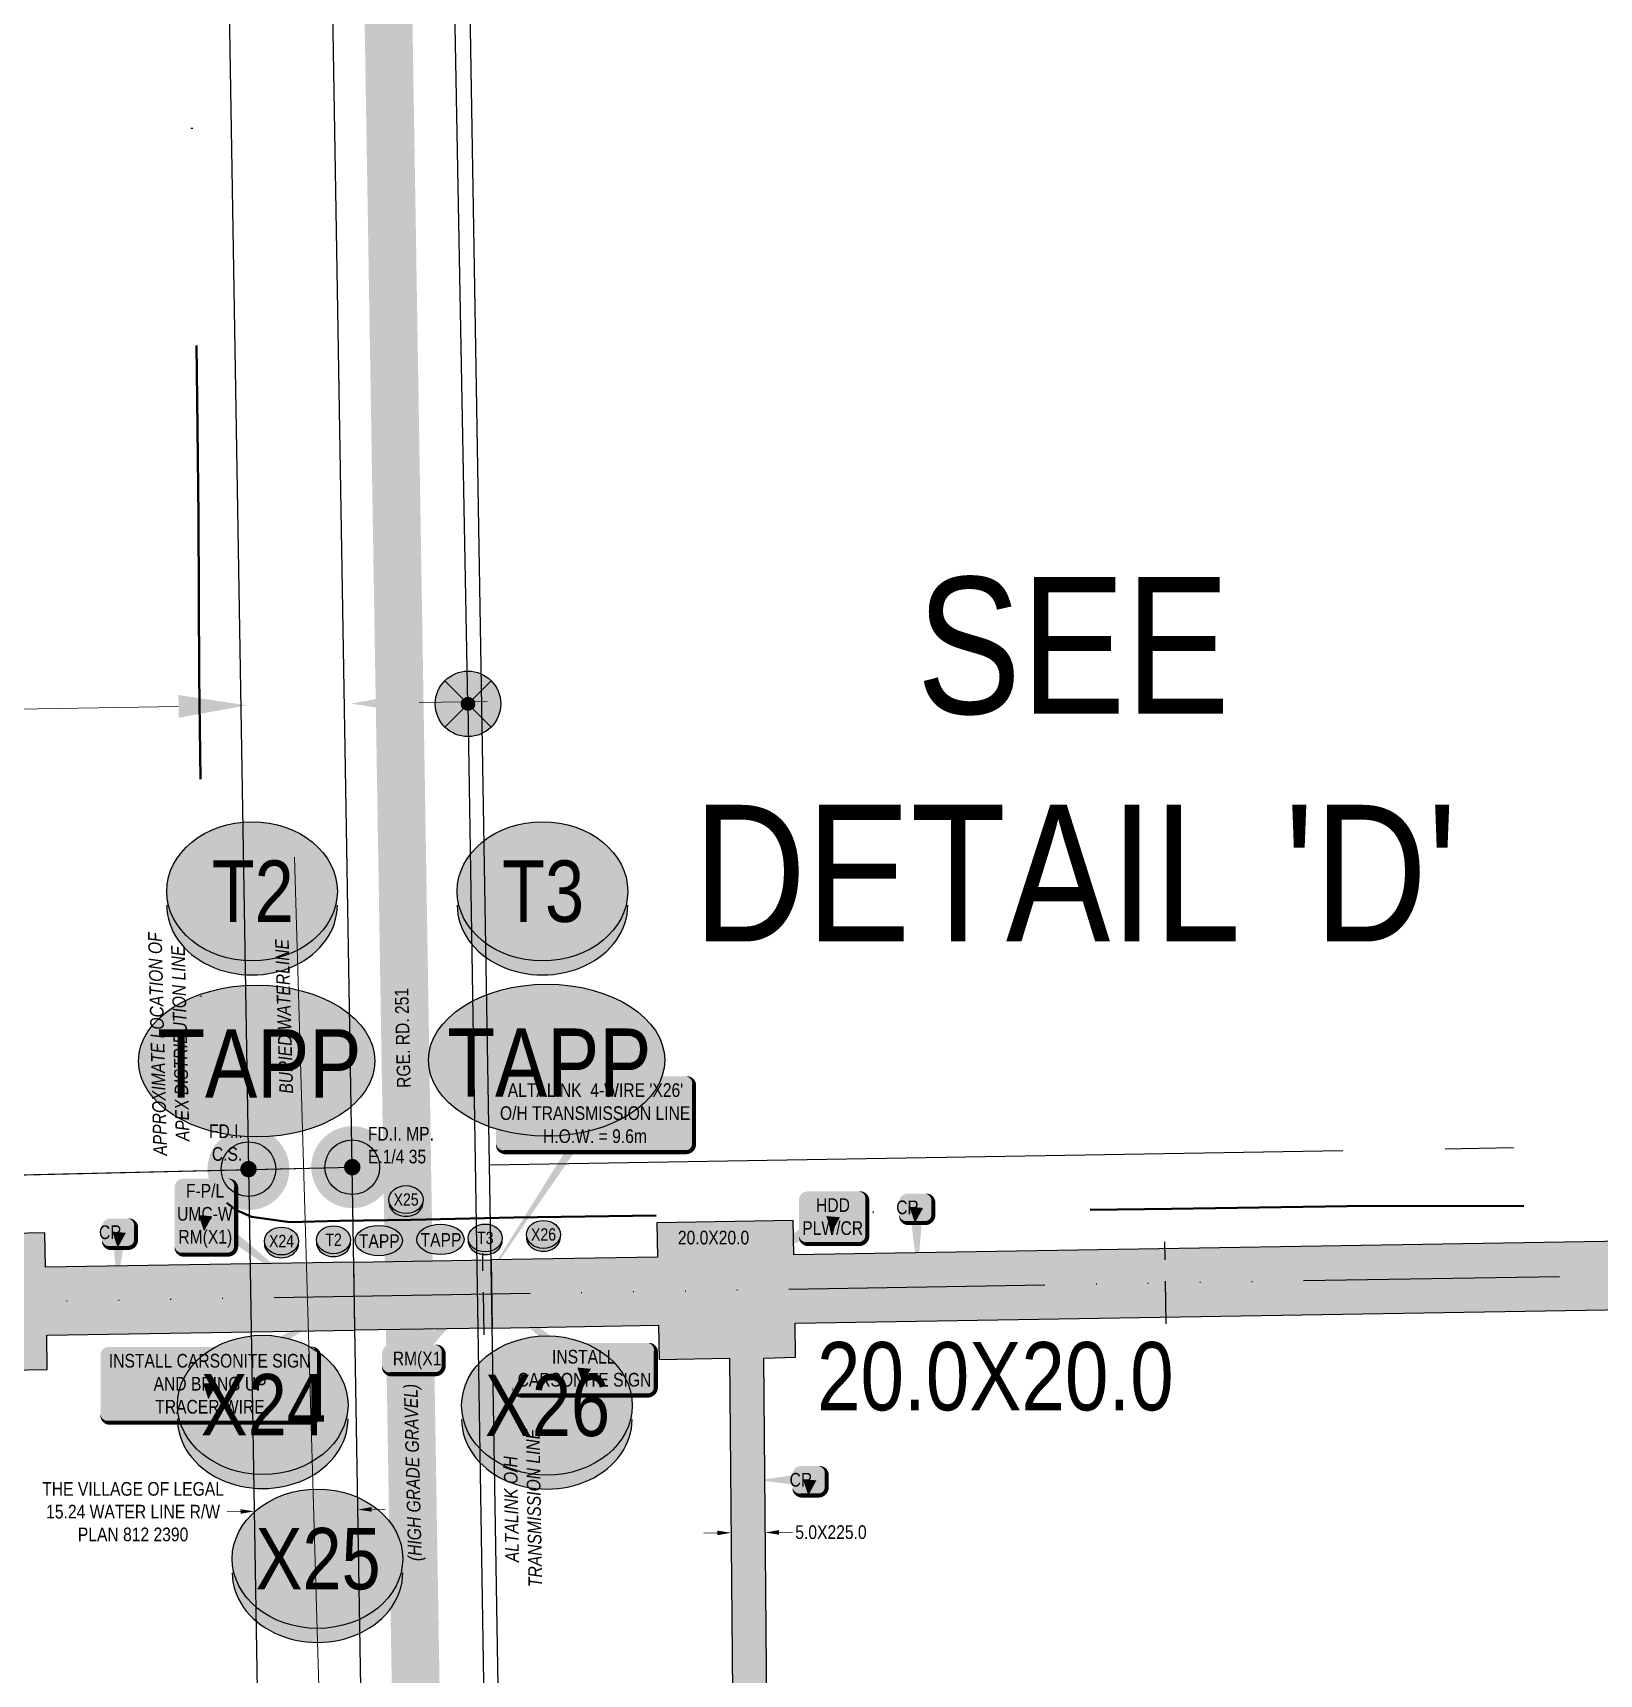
# Model space of a CAD drawing. Extents: x 88833 to 97610, y 5963373 to 5974710.
# Drawn here: x 92229.3 to 92458.7, y 5969018.9 to 5969259.2 of the extents above; entities that cross this region are included whole.
import ezdxf
from ezdxf.enums import TextEntityAlignment as Align

# ---------------------------------------------------------------- set-up
doc = ezdxf.new("R2010")
doc.units = 0
doc.header["$LTSCALE"] = 5
doc.header["$PDSIZE"] = 5
for name, pattern in [('COOP2', [10, 5, -1, 0, -1, 0, -1, 0, -1, 0, -1]), ('DASHDOT', [25.4, 12.7, -6.35, 0, -6.35]), ('foc-QUARTERLINE', [33, 25, -3, 2, -3]), ('foc-TIELINE', [1.875, 1.25, -0.625])]:
    doc.linetypes.add(name, pattern=pattern)
doc.layers.get('Defpoints').update_dxf_attribs({"color": 9})
for name, color, linetype in [('AS-POWER', 104, 'foc-POWER'), ('AS-POWER-EXISTING-PP', 72, 'Continuous'), ('AS-POWER-EXISTING-PP-1000', 72, 'Continuous'), ('AS-POWER-T-1000', 104, 'Continuous'), ('AS-ROADS', 254, 'Continuous'), ('CG-NOTES', 7, 'Continuous'), ('CG-NOTES-1000', 7, 'Continuous'), ('DETAIL-T', 7, 'Continuous'), ('F-RW', 190, 'Continuous'), ('L-MON', 1, 'Continuous'), ('L-MON-1000', 1, 'Continuous'), ('L-MON-T-1000', 1, 'Continuous'), ('L-QSEC', 8, 'foc-QUARTERLINE'), ('L-ROAD-T-1000', 7, 'Continuous'), ('L-SEC', 7, 'Continuous'), ('L-TITLEDB', 4, 'Continuous'), ('P-APEX RECON PAY ITEMS-1000', 240, 'Continuous'), ('P-APEX RECON-10m BUFFER', 51, 'COOP2'), ('P-APEX RECON-URBAN', 30, 'COOP2'), ('P-APEX RECON-WORK AREA', 104, 'Continuous'), ('P-BUFFER-PURPLE', 187, 'foc-TIELINE'), ('P-CROSSINGS', 250, 'Continuous'), ('P-CROSSINGS-1000', 250, 'Continuous')]:
    doc.layers.add(name, color=color, linetype=linetype)
for name, color, linetype, lineweight in [('AS-RECON EXISTING', 151, 'DASHDOT', 40), ('F-RW-T', 190, 'Continuous', 9), ('F-VCE-T', 190, 'Continuous', 9), ('P-APEX RECON-TWS-T', 104, 'Continuous', 9), ('P-APEX RECON-TWS-T-1000', 104, 'Continuous', 9), ('T-TEXT-1000', 48, 'Continuous', 18)]:
    doc.layers.add(name, color=color, linetype=linetype, lineweight=lineweight)
doc.layers.add('AS-RECON EXISTING-T-1000', color=7, linetype='Continuous', true_color=0x7abdff)
doc.layers.add('P-APEX RECON-TO BE DRILLED-H', color=7, linetype='Continuous', true_color=0xffafe1)
doc.layers.add('AS-WATER PIPE', color=7, linetype='foc-WATER', lineweight=9, true_color=0x8ac4ff)
doc.layers.add('AS-WATER PIPE-1000', color=7, linetype='foc-WATER', lineweight=9, true_color=0x8ac4ff)
doc.styles.add('1.8', font='ARIALN.TTF', dxfattribs={"height": 2})
doc.styles.add('100L', font='ARIALN.TTF', dxfattribs={"height": 10})
doc.styles.add('175L', font='ARIALN.TTF', dxfattribs={"height": 2})
doc.styles.add('80', font='ARIALN.TTF', dxfattribs={"height": 10})
doc.styles.add('80CG', font='ARIALN.TTF', dxfattribs={"height": 10})
doc.styles.add('80L', font='ARIALN.TTF', dxfattribs={"height": 10})
doc.styles.add('80LS', font='ARIALNI.TTF', dxfattribs={"height": 10})
doc.styles.add('Crossing', font='ARIALN.TTF', dxfattribs={"height": 10})
doc.styles.add('foc-LtypeFont', font='ARIALN.TTF', dxfattribs={"height": 7.35})
doc.linetypes.add('foc-POWER', pattern='A,6,-1,["P",foc-LtypeFont,S=0.2,R=0,X=-0.625,Y=-0.75],-1.24,4', length=12.24)
doc.linetypes.add('foc-WATER', pattern='A,10,-1,["W",foc-LtypeFont,S=0.2,R=0,X=-0.425,Y=-0.75],-2', length=13)
doc.dimstyles.new('Compass 1 000', dxfattribs={"dimtxt": 1.8, "dimasz": 2, "dimexe": 0.2, "dimexo": 0.0625, "dimgap": 0.5, "dimtad": 0, "dimtih": 1, "dimtoh": 1, "dimzin": 0, "dimdsep": 46, "dimtxsty": '1.8', "dimcen": 0.1, "dimse1": 1, "dimse2": 1, "dimclrd": 256, "dimclrt": 256, "dimaunit": 1, "dimadec": 4, "dimazin": 0, "dimtfac": 0.06, "dimtofl": 0, "dimtmove": 0, "dimatfit": 0, "dimfxl": 0.2, "dimtolj": 1, "dimtzin": 0, "dimlwd": -1, "dimarcsym": 0})
doc.dimstyles.new('Compass 5 000', dxfattribs={"dimscale": 5, "dimtxt": 9, "dimasz": 2, "dimexe": 0.2, "dimexo": 0.0625, "dimgap": 0.5, "dimtad": 0, "dimtih": 1, "dimtoh": 1, "dimzin": 0, "dimdsep": 46, "dimtxsty": '80CG', "dimcen": 0.1, "dimse1": 1, "dimse2": 1, "dimclrd": 256, "dimclrt": 256, "dimaunit": 1, "dimadec": 4, "dimazin": 0, "dimtfac": 0.06, "dimtofl": 0, "dimtmove": 0, "dimatfit": 1, "dimfxl": 0.2, "dimtolj": 1, "dimtzin": 0, "dimlwd": -1, "dimarcsym": 0})

# ---------------------------------------------------------------- blocks, each defined once
blk = doc.blocks.new('*D432')
at = {"layer": 'Defpoints', "color": 0, "transparency": 16777216}
for p in [(92259.79, 5969214.29), (92275.01, 5969214.54), (92260.67, 5969160.73)]:
    blk.add_point(p, dxfattribs=at)
at = {"layer": 'F-RW-T', "transparency": 16777216}
for p, q in [((92285.88, 5969161.14), (92295.88, 5969161.3)), ((92250.67, 5969160.56), (92200.59, 5969159.74))]:
    blk.add_line(p, q, dxfattribs=at)
for points in [[(92250.64, 5969162.23), (92250.69, 5969158.9), (92260.67, 5969160.73)], [(92285.86, 5969162.8), (92285.91, 5969159.47), (92275.88, 5969160.97)]]:
    blk.add_solid(points, dxfattribs=at)
at = {"layer": 'F-RW-T', "transparency": 16777216, "insert": (92131.91, 5969159.74), "char_height": 10, "attachment_point": 5, "style": '80CG'}
blk.add_mtext('\\A1;THE VILLAGE OF LEGAL\\P15.24 WATER LINE R/W\\PPLAN 812 2390', dxfattribs=at)
blk = doc.blocks.new('fdia')
at = {"color": 255, "const_width": 1}
blk.add_lwpolyline([(-0.5, 0, 1), (0.5, 0, 1)], format="xyb", close=True, dxfattribs=at)
blk = doc.blocks.new('Fdiaa')
blk.add_blockref('fdia', (0, 0))
blk = doc.blocks.new('fdib')
at = {"color": 1, "const_width": 1.6}
blk.add_lwpolyline([(-0.4, 0, 1), (0.4, 0, 1)], format="xyb", close=True, dxfattribs=at)
at = {"color": 1}
blk.add_circle((0, 0), 0.8, dxfattribs=at)
blk = doc.blocks.new('Fdibb')
blk.add_blockref('fdib', (0, 0))
blk = doc.blocks.new('fdicc')
for name in ['Fdibb', 'Fdiaa']:
    blk.add_blockref(name, (0, 0))
blk = doc.blocks.new('FDI')
blk.add_blockref('fdicc', (0, 0))
blk = doc.blocks.new('POWERPOLE')
h = blk.add_hatch(color=255)
edge = h.paths.add_edge_path()
edge.add_arc((0, 0), 0.96, 0, 360)
at = {"linetype": 'Continuous'}
for p, q in [((0.679, -0.679), (-0.679, 0.679)), ((-0.679, -0.679), (0.679, 0.679))]:
    blk.add_line(p, q, dxfattribs=at)
blk.add_circle((0, 0), 0.96, dxfattribs=at)
blk = doc.blocks.new('*D676')
at = {"layer": 'Defpoints', "color": 0, "transparency": 16777216}
for p in [(92331.58, 5969040.7), (92336.57, 5969040.75), (92336.58, 5969039.6)]:
    blk.add_point(p, dxfattribs=at)
at = {"layer": 'P-APEX RECON-TWS-T-1000', "transparency": 16777216}
for p, q in [((92329.59, 5969039.54), (92327.59, 5969039.52)), ((92338.58, 5969039.62), (92340.58, 5969039.64))]:
    blk.add_line(p, q, dxfattribs=at)
for points in [[(92329.59, 5969039.87), (92329.59, 5969039.21), (92331.59, 5969039.56)], [(92338.58, 5969039.95), (92338.59, 5969039.28), (92336.58, 5969039.6)]]:
    blk.add_solid(points, dxfattribs=at)
at = {"layer": 'P-APEX RECON-TWS-T-1000', "transparency": 16777216, "insert": (92346.21, 5969039.64), "char_height": 2, "attachment_point": 5, "style": '1.8'}
blk.add_mtext('\\A1;5.0X225.0', dxfattribs=at)
blk = doc.blocks.new('*U677')
at = {"true_color": 0xffffa8}
h = blk.add_hatch(color=51, dxfattribs=at)
edge = h.paths.add_edge_path()
edge.add_line((-19, -20), (19, -20))
edge.add_arc((19, -14), 6, 270, 360)
edge.add_line((25, -14), (25, 12.5))
edge.add_arc((19, 12.5), 6, 0, 90)
edge.add_line((19, 18.5), (-19, 18.5))
edge.add_arc((-19, 12.5), 6, 90, 180)
edge.add_line((-25, 12.5), (-25, -14))
edge.add_arc((-19, -14), 6, 180, 270)
at = {"color": 240, "flags": 128}
blk.add_lwpolyline([(-19, -20, 3, 3, 0), (19, -20, 3, 3, 0.414214), (25, -14, 3, 3, 0), (25, 12.5, 3, 0, 0.414214), (19, 18.5, 0, 0, 0), (-19, 18.5, 0, 0, 0.414214), (-25, 12.5, 0, 0, 0), (-25, -14, 0, 3, 0.414214)], format="xyseb", close=True, dxfattribs=at)
for points in [[(-95.7, -54, 0, 10, 0), (0, 0, 5, 5, 0)], [(-1, -11.4, 0, 10, 0), (0, 0, 5, 5, 0)]]:
    blk.add_lwpolyline(points, format="xyseb", dxfattribs=at)
at = {"color": 4, "style": '80'}
blk.add_attdef('OTHER_001', (-14.7, -5), '', height=10, dxfattribs=at)
blk = doc.blocks.new('TAPP_Access_Point')
h = blk.add_hatch(color=255)
h.dxf.hatch_style = 1
edge = h.paths.add_edge_path()
edge.add_ellipse((-0.4, 0.35), major_axis=(-17.31, 0), ratio=0.643219, start_angle=0, end_angle=360)
at = {"color": 170}
blk.add_ellipse((-0.4, 0.35), major_axis=(-17.31, 0), ratio=0.643219, dxfattribs=at)
at = {"color": 170, "style": '175L'}
blk.add_text('TAPP', height=10, dxfattribs=at).set_placement((0, 0), align=Align.MIDDLE_CENTER)
blk = doc.blocks.new('*U678')
h = blk.add_hatch(color=255)
edge = h.paths.add_edge_path()
edge.add_line((-66.5, -28.5), (66.5, -28.5))
edge.add_arc((66.5, -22.5), 6, 270, 360)
edge.add_line((72.5, -22.5), (72.5, 21))
edge.add_arc((66.5, 21), 6, 0, 90)
edge.add_line((66.5, 27), (-66.5, 27))
edge.add_arc((-66.5, 21), 6, 90, 180)
edge.add_line((-72.5, 21), (-72.5, -22.5))
edge.add_arc((-66.5, -22.5), 6, 180, 270)
at = {"color": 104, "flags": 128}
blk.add_lwpolyline([(-66.5, -28.5, 3, 3, 0), (66.5, -28.5, 3, 3, 0.414214), (72.5, -22.5, 3, 3, 0), (72.5, 21, 3, 0, 0.414214), (66.5, 27, 0, 0, 0), (-66.5, 27, 0, 0, 0.414214), (-72.5, 21, 0, 0, 0), (-72.5, -22.5, 0, 3, 0.414214)], format="xyseb", close=True, dxfattribs=at)
blk.add_lwpolyline([(-87.3, -132.8, 0, 7.5, 0), (0, 0, 0, 0, 0)], format="xyseb", dxfattribs=at)
at = {"color": 104, "style": '80'}
blk.add_attdef('ENTER_TEXT_001', (-26.8, -4.9), '', height=10, dxfattribs=at)
blk = doc.blocks.new('*U679')
at = {"true_color": 0xffffa8}
h = blk.add_hatch(color=51, dxfattribs=at)
edge = h.paths.add_edge_path()
edge.add_line((-74, -28.5), (74, -28.5))
edge.add_arc((74, -22.5), 6, 270, 360)
edge.add_line((80, -22.5), (80, 21))
edge.add_arc((74, 21), 6, 0, 90)
edge.add_line((74, 27), (-74, 27))
edge.add_arc((-74, 21), 6, 90, 180)
edge.add_line((-80, 21), (-80, -22.5))
edge.add_arc((-74, -22.5), 6, 180, 270)
at = {"color": 240, "flags": 128}
for points in [[(112.9, 68.4, 0, 10, 0), (0, 0, 5, 5, 0)], [(-1, -11.4, 0, 10, 0), (0, 0, 5, 5, 0)]]:
    blk.add_lwpolyline(points, format="xyseb", dxfattribs=at)
blk.add_lwpolyline([(-74, -28.5, 3, 3, 0), (74, -28.5, 3, 3, 0.414214), (80, -22.5, 3, 3, 0), (80, 21, 3, 0, 0.414214), (74, 27, 0, 0, 0), (-74, 27, 0, 0, 0.414214), (-80, 21, 0, 0, 0), (-80, -22.5, 0, 3, 0.414214)], format="xyseb", close=True, dxfattribs=at)
at = {"color": 4, "style": '80'}
blk.add_attdef('OTHER_001', (-14.7, -5), '', height=10, dxfattribs=at)
blk = doc.blocks.new('*U680')
at = {"true_color": 0xffffa8}
h = blk.add_hatch(color=51, dxfattribs=at)
edge = h.paths.add_edge_path()
edge.add_line((-16.5, -11.5), (16.5, -11.5))
edge.add_arc((16.5, -5.5), 6, 270, 360)
edge.add_line((22.5, -5.5), (22.5, 4))
edge.add_arc((16.5, 4), 6, 0, 90)
edge.add_line((16.5, 10), (-16.5, 10))
edge.add_arc((-16.5, 4), 6, 90, 180)
edge.add_line((-22.5, 4), (-22.5, -5.5))
edge.add_arc((-16.5, -5.5), 6, 180, 270)
at = {"color": 240, "flags": 128}
for points in [[(-25.7, 47.6, 0, 10, 0), (0, 0, 5, 5, 0)], [(46.2, 46.8, 0, 10, 0), (0, 0, 5, 5, 0)]]:
    blk.add_lwpolyline(points, format="xyseb", dxfattribs=at)
blk.add_lwpolyline([(-16.5, -11.5, 3, 3, 0), (16.5, -11.5, 3, 3, 0.414214), (22.5, -5.5, 3, 3, 0), (22.5, 4, 3, 0, 0.414214), (16.5, 10, 0, 0, 0), (-16.5, 10, 0, 0, 0.414214), (-22.5, 4, 0, 0, 0), (-22.5, -5.5, 0, 3, 0.414214)], format="xyseb", close=True, dxfattribs=at)
at = {"color": 4, "style": '80'}
blk.add_attdef('OTHER_001', (-14.7, -5), '', height=10, dxfattribs=at)
blk = doc.blocks.new('*U681')
at = {"true_color": 0xffffa8}
h = blk.add_hatch(color=51, dxfattribs=at)
edge = h.paths.add_edge_path()
edge.add_line((-16.5, -28.5), (16.5, -28.5))
edge.add_arc((16.5, -22.5), 6, 270, 360)
edge.add_line((22.5, -22.5), (22.5, 21))
edge.add_arc((16.5, 21), 6, 0, 90)
edge.add_line((16.5, 27), (-16.5, 27))
edge.add_arc((-16.5, 21), 6, 90, 180)
edge.add_line((-22.5, 21), (-22.5, -22.5))
edge.add_arc((-16.5, -22.5), 6, 180, 270)
at = {"color": 240, "flags": 128}
blk.add_lwpolyline([(-16.5, -28.5, 3, 3, 0), (16.5, -28.5, 3, 3, 0.414214), (22.5, -22.5, 3, 3, 0), (22.5, 21, 3, 0, 0.414214), (16.5, 27, 0, 0, 0), (-16.5, 27, 0, 0, 0.414214), (-22.5, 21, 0, 0, 0), (-22.5, -22.5, 0, 3, 0.414214)], format="xyseb", close=True, dxfattribs=at)
for points in [[(-1, -11.4, 0, 10, 0), (0, 0, 5, 5, 0)], [(73.3, -55.7, 0, 10, 0), (0, 0, 5, 5, 0)]]:
    blk.add_lwpolyline(points, format="xyseb", dxfattribs=at)
at = {"color": 4, "style": '80'}
blk.add_attdef('OTHER_001', (-14.7, -5), '', height=10, dxfattribs=at)
blk = doc.blocks.new('*D682')
at = {"layer": 'Defpoints', "color": 0, "transparency": 16777216}
for p in [(92261.73, 5969042.7), (92261.78, 5969039.69), (92276.98, 5969039.94)]:
    blk.add_point(p, dxfattribs=at)
at = {"layer": 'F-VCE-T', "transparency": 16777216}
for p, q in [((92259.73, 5969042.67), (92257.73, 5969042.64)), ((92278.93, 5969042.99), (92280.93, 5969043.02))]:
    blk.add_line(p, q, dxfattribs=at)
for points in [[(92278.93, 5969043.32), (92278.94, 5969042.65), (92276.93, 5969042.95)], [(92259.73, 5969043), (92259.74, 5969042.34), (92261.73, 5969042.7)]]:
    blk.add_solid(points, dxfattribs=at)
at = {"layer": 'F-VCE-T', "transparency": 16777216, "insert": (92244, 5969042.64), "char_height": 2, "attachment_point": 5, "style": '1.8'}
blk.add_mtext('\\A1;THE VILLAGE OF LEGAL\\P15.24 WATER LINE R/W\\PPLAN 812 2390', dxfattribs=at)
blk = doc.blocks.new('*U684')
at = {"true_color": 0xffffa8}
h = blk.add_hatch(color=51, dxfattribs=at)
edge = h.paths.add_edge_path()
edge.add_line((-6.5, -11.5), (6.5, -11.5))
edge.add_arc((6.5, -5.5), 6, 270, 360)
edge.add_line((12.5, -5.5), (12.5, 4))
edge.add_arc((6.5, 4), 6, 0, 90)
edge.add_line((6.5, 10), (-6.5, 10))
edge.add_arc((-6.5, 4), 6, 90, 180)
edge.add_line((-12.5, 4), (-12.5, -5.5))
edge.add_arc((-6.5, -5.5), 6, 180, 270)
at = {"color": 240, "flags": 128}
blk.add_lwpolyline([(-6.5, -11.5, 3, 3, 0), (6.5, -11.5, 3, 3, 0.414214), (12.5, -5.5, 3, 3, 0), (12.5, 4, 3, 0, 0.414214), (6.5, 10, 0, 0, 0), (-6.5, 10, 0, 0, 0.414214), (-12.5, 4, 0, 0, 0), (-12.5, -5.5, 0, 3, 0.414214)], format="xyseb", close=True, dxfattribs=at)
for points in [[(-1, -11.4, 0, 10, 0), (0, 0, 5, 5, 0)], [(0.9, -48, 0, 10, 0), (0, 0, 5, 5, 0)]]:
    blk.add_lwpolyline(points, format="xyseb", dxfattribs=at)
at = {"color": 4, "style": '80'}
blk.add_attdef('OTHER_001', (-14.7, -5), '', height=10, dxfattribs=at)
blk = doc.blocks.new('*U685')
at = {"true_color": 0xffffa8}
h = blk.add_hatch(color=51, dxfattribs=at)
edge = h.paths.add_edge_path()
edge.add_line((-6.5, -11.5), (6.5, -11.5))
edge.add_arc((6.5, -5.5), 6, 270, 360)
edge.add_line((12.5, -5.5), (12.5, 4))
edge.add_arc((6.5, 4), 6, 0, 90)
edge.add_line((6.5, 10), (-6.5, 10))
edge.add_arc((-6.5, 4), 6, 90, 180)
edge.add_line((-12.5, 4), (-12.5, -5.5))
edge.add_arc((-6.5, -5.5), 6, 180, 270)
at = {"color": 240, "flags": 128}
for points in [[(-37.5, -0.3, 0, 10, 0), (0, 0, 5, 5, 0)], [(-1, -11.4, 0, 10, 0), (0, 0, 5, 5, 0)]]:
    blk.add_lwpolyline(points, format="xyseb", dxfattribs=at)
blk.add_lwpolyline([(-6.5, -11.5, 3, 3, 0), (6.5, -11.5, 3, 3, 0.414214), (12.5, -5.5, 3, 3, 0), (12.5, 4, 3, 0, 0.414214), (6.5, 10, 0, 0, 0), (-6.5, 10, 0, 0, 0.414214), (-12.5, 4, 0, 0, 0), (-12.5, -5.5, 0, 3, 0.414214)], format="xyseb", close=True, dxfattribs=at)
at = {"color": 4, "style": '80'}
blk.add_attdef('OTHER_001', (-14.7, -5), '', height=10, dxfattribs=at)
blk = doc.blocks.new('xing2')
h = blk.add_hatch(color=50)
h.dxf.hatch_style = 1
edge = h.paths.add_edge_path()
edge.add_ellipse((0, 0), major_axis=(-12.5, 0), ratio=0.816297, start_angle=0, end_angle=360)
h = blk.add_hatch(color=250)
h.dxf.hatch_style = 1
edge = h.paths.add_edge_path()
edge.add_ellipse((0, -2.05), major_axis=(-12.5, 0), ratio=0.816297, start_angle=0, end_angle=180)
edge.add_line((12.5, -2.05), (12.5, 0))
edge.add_ellipse((0, 0), major_axis=(-12.5, 0), ratio=0.816297, start_angle=0, end_angle=180, ccw=False)
edge.add_line((-12.5, 0), (-12.5, -2.05))
at = {"color": 250}
blk.add_ellipse((0, 0), major_axis=(-12.5, 0), ratio=0.816297, dxfattribs=at)
blk.add_ellipse((0, -2.05), major_axis=(-12.5, 0), ratio=0.816297, start_param=0, end_param=3.141593, dxfattribs=at)
at = {"color": 250, "style": 'Crossing'}
blk.add_attdef('CROSSING', text='', height=9, dxfattribs=at).set_placement((0.09, 0.02), align=Align.MIDDLE_CENTER)
at = {"color": 250, "style": 'Crossing', "flags": 1}
for tag, p in [('OWNER', (0.09, -12.49)), ('DESCRIPTION', (0.09, -25.77)), ('LOCATION', (0.09, -39.3)), ('DWG_REF', (0.09, -52.84))]:
    blk.add_attdef(tag, text='', height=9, dxfattribs=at).set_placement(p, align=Align.MIDDLE_CENTER)
blk = doc.blocks.new('Well_proximity')
h = blk.add_hatch(color=191)
h.dxf.hatch_style = 1
edge = h.paths.add_edge_path()
edge.add_ellipse((0, 0), major_axis=(-12.5, 0), ratio=0.816297, start_angle=0, end_angle=360)
h = blk.add_hatch(color=250)
h.dxf.hatch_style = 1
edge = h.paths.add_edge_path()
edge.add_ellipse((0, -2.05), major_axis=(-12.5, 0), ratio=0.816297, start_angle=0, end_angle=180)
edge.add_line((12.5, -2.05), (12.5, 0))
edge.add_ellipse((0, 0), major_axis=(-12.5, 0), ratio=0.816297, start_angle=0, end_angle=180, ccw=False)
edge.add_line((-12.5, 0), (-12.5, -2.05))
at = {"color": 250}
blk.add_ellipse((0, 0), major_axis=(-12.5, 0), ratio=0.816297, dxfattribs=at)
blk.add_ellipse((0, -2.05), major_axis=(-12.5, 0), ratio=0.816297, start_param=0, end_param=3.141593, dxfattribs=at)
at = {"color": 250, "style": '80L'}
blk.add_attdef('CROSSING', text='', height=9, dxfattribs=at).set_placement((0.09, 0.02), align=Align.MIDDLE_CENTER)
blk = doc.blocks.new('*U1156')
at = {"true_color": 0xffffa8}
h = blk.add_hatch(color=51, dxfattribs=at)
edge = h.paths.add_edge_path()
edge.add_line((-6.5, -11.5), (6.5, -11.5))
edge.add_arc((6.5, -5.5), 6, 270, 360)
edge.add_line((12.5, -5.5), (12.5, 4))
edge.add_arc((6.5, 4), 6, 0, 90)
edge.add_line((6.5, 10), (-6.5, 10))
edge.add_arc((-6.5, 4), 6, 90, 180)
edge.add_line((-12.5, 4), (-12.5, -5.5))
edge.add_arc((-6.5, -5.5), 6, 180, 270)
at = {"color": 240, "flags": 128}
blk.add_lwpolyline([(-6.5, -11.5, 3, 3, 0), (6.5, -11.5, 3, 3, 0.414214), (12.5, -5.5, 3, 3, 0), (12.5, 4, 3, 0, 0.414214), (6.5, 10, 0, 0, 0), (-6.5, 10, 0, 0, 0.414214), (-12.5, 4, 0, 0, 0), (-12.5, -5.5, 0, 3, 0.414214)], format="xyseb", close=True, dxfattribs=at)
for points in [[(-1.3, -38.5, 0, 10, 0), (0, 0, 5, 5, 0)], [(-1, -11.4, 0, 10, 0), (0, 0, 5, 5, 0)]]:
    blk.add_lwpolyline(points, format="xyseb", dxfattribs=at)
at = {"color": 4, "style": '80'}
blk.add_attdef('OTHER_001', (-14.7, -5), '', height=10, dxfattribs=at)
blk = doc.blocks.new('*U1307')
at = {"true_color": 0xffffa8}
h = blk.add_hatch(color=51, dxfattribs=at)
edge = h.paths.add_edge_path()
edge.add_line((-46.5, -20), (46.5, -20))
edge.add_arc((46.5, -14), 6, 270, 360)
edge.add_line((52.5, -14), (52.5, 12.5))
edge.add_arc((46.5, 12.5), 6, 0, 90)
edge.add_line((46.5, 18.5), (-46.5, 18.5))
edge.add_arc((-46.5, 12.5), 6, 90, 180)
edge.add_line((-52.5, 12.5), (-52.5, -14))
edge.add_arc((-46.5, -14), 6, 180, 270)
at = {"color": 240, "flags": 128}
for points in [[(-66.9, 54, 0, 10, 0), (0, 0, 5, 5, 0)], [(-1, -11.4, 0, 10, 0), (0, 0, 5, 5, 0)]]:
    blk.add_lwpolyline(points, format="xyseb", dxfattribs=at)
blk.add_lwpolyline([(-46.5, -20, 3, 3, 0), (46.5, -20, 3, 3, 0.414214), (52.5, -14, 3, 3, 0), (52.5, 12.5, 3, 0, 0.414214), (46.5, 18.5, 0, 0, 0), (-46.5, 18.5, 0, 0, 0.414214), (-52.5, 12.5, 0, 0, 0), (-52.5, -14, 0, 3, 0.414214)], format="xyseb", close=True, dxfattribs=at)
at = {"color": 4, "style": '80'}
blk.add_attdef('OTHER_001', (-14.7, -5), '', height=10, dxfattribs=at)

msp = doc.modelspace()

# ---------------------------------------------------------------- hatches: boundary and pattern name
at = {"layer": 'P-APEX RECON-10m BUFFER', "transparency": 33554687}
h = msp.add_hatch(color=256, dxfattribs=at)
h.dxf.hatch_style = 1
h.paths.add_polyline_path([(93116.196, 5968343.674), (93111.721, 5968355.992), (93098.456, 5969077.737), (93102.752, 5969077.816), (93102.387, 5969097.797), (93083.103, 5969097.443), (93083.194, 5969092.467), (92340.783, 5969080.265), (92340.697, 5969085.275), (92320.716, 5969084.932), (92320.802, 5969079.937), (92296.432, 5969079.536), (92296.598, 5969069.546), (92320.973, 5969069.946), (92321.059, 5969064.951), (92331.364, 5969065.128), (92333.037, 5968874.704), (92328.528, 5968871.109), (92299.902, 5968870.846), (92299.985, 5968865.851), (92330.296, 5968866.129), (92338.054, 5968872.314), (92336.36, 5969065.122), (92341.04, 5969065.294), (92340.955, 5969070.275), (93083.378, 5969082.476), (93083.47, 5969077.462), (93088.465, 5969077.554), (93101.761, 5968354.145), (93116.761, 5968312.861)])
h = msp.add_hatch(color=256, dxfattribs=at)
h.dxf.hatch_style = 1
h.paths.add_polyline_path([(92276.331, 5969079.206), (92231.173, 5969078.464), (92231.087, 5969083.466), (92226.091, 5969083.381), (92225.944, 5969091.942), (92215.955, 5969091.712), (92216.101, 5969083.209), (92211.106, 5969083.123), (92211.449, 5969063.142), (92231.43, 5969063.485), (92231.344, 5969068.473), (92276.497, 5969069.215)])
h = msp.add_hatch(color=256, dxfattribs=at)
h.dxf.hatch_style = 1
h.paths.add_polyline_path([(92296.598, 5969069.546), (92276.497, 5969069.215), (92276.331, 5969079.206), (92296.432, 5969079.536)])
at = {"layer": 'P-APEX RECON-TO BE DRILLED-H', "transparency": 33554687}
h = msp.add_hatch(color=256, dxfattribs=at)
h.dxf.hatch_style = 1
h.paths.add_polyline_path([(92221.217, 5969078.3), (92221.382, 5969068.309), (92327.471, 5969070.053), (92327.396, 5969074.643), (92327.307, 5969080.044)])

# ---------------------------------------------------------------- linework, layer by layer
at = {"layer": 'AS-POWER', "flags": 128}
for points in [[(92293.05, 5969160.94), (92278.795, 5969923.756)], [(92297.975, 5968856.101), (92293.055, 5969160.939)]]:
    msp.add_lwpolyline(points, dxfattribs=at)
at = {"layer": 'AS-RECON EXISTING', "flags": 128}
msp.add_lwpolyline([(90576.133, 5969765.732), (90580.125, 5969765.346), (90595.449, 5969765.909), (90603.571, 5969765.91), (90621.434, 5969766.201), (90629.559, 5969766.773), (90634.547, 5969767.21), (90640.317, 5969766.925), (90654.71, 5969767.784), (90661.863, 5969767.854), (90681.11, 5969767.811), (90700.297, 5969767.668), (90720.946, 5969767.542), (90745.572, 5969767.677), (90770.382, 5969768.303), (90797.258, 5969768.445), (90822.324, 5969768.479), (90853.176, 5969768.764), (90886.451, 5969768.285), (90916.762, 5969768.769), (90949.951, 5969769.004), (90983.625, 5969768.763), (91013.295, 5969769.037), (91035.745, 5969769.633), (91064.762, 5969770.163), (91091.321, 5969769.97), (91118.848, 5969769.969), (91152.515, 5969769.985), (91184.967, 5969770.664), (91207.799, 5969770.902), (91232.035, 5969770.791), (91259.54, 5969770.737), (91277.429, 5969770.863), (91292.772, 5969771.112), (91316.654, 5969771.454), (91334.889, 5969771.503), (91360.471, 5969771.27), (91375.455, 5969771.544), (91387.76, 5969771.55), (91391.622, 5969770.989), (91399.13, 5969768.476), (91412.407, 5969758.321), (91422.402, 5969749.424), (91426.81, 5969745.351), (91431.677, 5969740.876), (91435.591, 5969737.211), (91439.639, 5969733.861), (91444.068, 5969731.784), (91448.282, 5969731.342), (91460.804, 5969730.961), (91491.785, 5969732.949), (91499.504, 5969733.457), (91521.558, 5969734.302), (91532.082, 5969734.689), (91543.941, 5969735.162), (91559.869, 5969735.972), (91570.708, 5969736.487), (91588.459, 5969737.51), (91598.858, 5969737.822), (91604.37, 5969738.227), (91610.2, 5969738.255), (91622.642, 5969738.87), (91637.16, 5969739.242), (91654.749, 5969739.769), (91670.884, 5969740.472), (91691.138, 5969740.95), (91707.643, 5969741.738), (91716.16, 5969741.917), (91718.832, 5969742.588), (91721.116, 5969743.799), (91722.471, 5969745.332), (91724.288, 5969747.606), (91726.82, 5969754.995), (91730.416, 5969768.722), (91733.063, 5969775.089), (91734.83, 5969778.595), (91736.886, 5969781.259), (91739.475, 5969784.664), (91741.981, 5969787.807), (91745.848, 5969791.427), (91749.508, 5969792.167), (91752.139, 5969792.091), (91758.604, 5969792.088), (91776.751, 5969792.441), (91803.011, 5969792.824), (91825.439, 5969793.065), (91853.581, 5969793.526), (91885.986, 5969793.99), (91906.697, 5969797.598), (91932.81, 5969796.431), (91955.363, 5969794.739), (91964.055, 5969794.915), (91977.689, 5969795.023), (91990.009, 5969795.073), (92010.618, 5969795.404), (92034.664, 5969795.635), (92060.109, 5969796.293), (92084.597, 5969796.835), (92104.826, 5969796.858), (92119.958, 5969796.564), (92122.644, 5969797.033), (92124.013, 5969796.949), (92127.105, 5969796.857), (92129.316, 5969796.649), (92138.113, 5969796.683), (92149.213, 5969796.89), (92176.976, 5969797.51), (92190.584, 5969797.406), (92210.996, 5969797.406), (92215.588, 5969797.343), (92225.232, 5969797.406), (92229, 5969796.569), (92232.862, 5969795.489), (92236.649, 5969793.307), (92238.216, 5969791.425), (92239.154, 5969789.978), (92241.291, 5969783.894), (92241.894, 5969774.347), (92242.478, 5969762.866), (92242.899, 5969753.17), (92243.053, 5969746.642), (92243.293, 5969743.868), (92243.659, 5969738.673), (92243.971, 5969732.131), (92244.466, 5969723.302), (92245.003, 5969714.507), (92245.469, 5969706.336), (92246.041, 5969693.5), (92246.441, 5969683.86), (92246.791, 5969671.88), (92246.98, 5969662.99), (92247.325, 5969650.395), (92247.618, 5969641.347), (92247.588, 5969615.812), (92248.004, 5969605.461), (92247.988, 5969585.385), (92247.955, 5969558.064), (92248.024, 5969539.146), (92248.131, 5969517.732), (92248.342, 5969504.112), (92248.326, 5969492.199), (92248.766, 5969469.888), (92249.118, 5969447.655), (92249.314, 5969423.77), (92249.907, 5969403.476), (92250.575, 5969380.521), (92251.127, 5969356.792), (92251.315, 5969329.622), (92251.625, 5969305.247), (92252.244, 5969275.314), (92252.506, 5969248.343), (92253.105, 5969226.369), (92253.367, 5969205.621), (92253.601, 5969188.344), (92253.695, 5969165.002), (92254.008, 5969141.371), (92254.059, 5969126.191), (92253.787, 5969112.148), (92253.263, 5969101.438), (92253.359, 5969094.992), (92254.083, 5969091.898), (92255.561, 5969089.798), (92256.957, 5969088.479), (92259.048, 5969086.855), (92261.346, 5969085.807), (92266.974, 5969085.063), (92274.269, 5969085.256), (92284.734, 5969085.399), (92299.782, 5969085.707), (92322.094, 5969086.041), (92345.747, 5969086.472), (92368.294, 5969086.649), (92396.093, 5969087.014), (92421.818, 5969087.379), (92447.847, 5969087.422), (92483.989, 5969088.434), (92509.687, 5969088.681), (92532.691, 5969089.316), (92550.589, 5969089.391), (92576.592, 5969089.844), (92606.968, 5969089.895), (92633.388, 5969090.539), (92668.517, 5969091.482), (92699.58, 5969091.388), (92732.263, 5969092.096), (92770.167, 5969092.657), (92801.307, 5969093.334), (92844.354, 5969093.929), (92880.045, 5969094.061), (92923.468, 5969094.721), (92968.478, 5969095.05), (93007.309, 5969096.087), (93046.883, 5969096.559), (93080.818, 5969096.99)], dxfattribs=at)
at = {"layer": 'AS-ROADS', "const_width": 7, "flags": 128}
msp.add_lwpolyline([(92357.142, 5965756.439), (92333.488, 5966675.647), (92310.644, 5967663.78), (92293.117, 5968542.773), (92269.466, 5969994.037)], dxfattribs=at)
at = {"layer": 'AS-WATER PIPE'}
msp.add_line((92271.978, 5968991.194), (92267.651, 5969138.496), dxfattribs=at)
at = {"layer": 'F-RW'}
msp.add_line((92260.903, 5969092.811), (92274.167, 5968293.167), dxfattribs=at)
at = {"layer": 'F-RW', "flags": 128}
msp.add_lwpolyline([(92247.564, 5969892.242), (92260.903, 5969092.811)], dxfattribs=at)
at = {"layer": 'L-QSEC', "flags": 128}
for points in [[(92296.201, 5969093.434), (93908.203, 5969120.555)], [(90669.808, 5969056.146), (92276.1, 5969093.096)]]:
    msp.add_lwpolyline(points, dxfattribs=at)
at = {"layer": 'L-SEC', "flags": 128}
for points in [[(92276.1, 5969093.096), (92262.725, 5969892.544)], [(92296.201, 5969093.432), (92282.825, 5969892.945)], [(92289.396, 5968293.42), (92276.1, 5969093.096)], [(92309.498, 5968293.754), (92296.201, 5969093.43)]]:
    msp.add_lwpolyline(points, dxfattribs=at)
at = {"layer": 'L-TITLEDB', "flags": 128}
msp.add_lwpolyline([(92182.876, 5968690.713), (91480.242, 5968673.479), (91472.823, 5969074.618), (92276.1, 5969093.096)], dxfattribs=at)
at = {"layer": 'P-APEX RECON-URBAN', "ltscale": 1.5, "flags": 128}
msp.add_lwpolyline([(89862.314, 5969420.078), (89867.21, 5969428.525), (89870.142, 5969432.838), (89871.234, 5969440.262), (89870.986, 5969451.312), (89869.214, 5969465.882), (89874.382, 5969505.038), (89878.807, 5969544.864), (89884.151, 5969585.191), (89892.206, 5969617.101), (89902.642, 5969647.039), (89920.512, 5969655.252), (90029.926, 5969662.38), (90138.481, 5969668.858), (90357.817, 5969689.033), (90562.775, 5969696.814), (90589.96, 5969720.186), (90720.273, 5969722.879), (90776.006, 5969735.867), (91186.503, 5969696.002), (91462.207, 5969691.78), (92125.726, 5969704.862), (92128.773, 5969486.17), (92217.364, 5969300.618), (92221.268, 5969073.304), (93093.277, 5969087.636), (93106.741, 5968355.069), (93124.698, 5968305.644), (93129.217, 5968093.237), (93161.833, 5968029.817), (93132.245, 5967948.401), (93140.258, 5967559.937), (93144.056, 5967553.379), (93150.54, 5967550.023), (93471.989, 5967554.975), (93537.11, 5967530.142), (93807.323, 5967535.904), (93870.968, 5967527.576), (94192.337, 5967535.661), (94197.923, 5967257.788), (94078.168, 5967114.695), (94085.554, 5966738.872), (94086.156, 5966675.15), (93941.517, 5966671.159), (93944.01, 5966553.478), (93958.044, 5965888.32), (93972.598, 5965166.717), (93975.555, 5965146.731), (93977.138, 5965068.998), (93975.008, 5965048.86), (93989.037, 5964391.951), (94052.05, 5964393.271), (94345.155, 5964399.496), (94346.843, 5964325.417), (94351.149, 5964301.36), (94401.947, 5964302.5), (94446.672, 5964297.431), (95465.604, 5964319.323)], dxfattribs=at)
at = {"layer": 'P-APEX RECON-WORK AREA', "flags": 128}
for points in [[(92276.331, 5969079.206), (92231.173, 5969078.464), (92231.087, 5969083.466), (92226.091, 5969083.381), (92225.944, 5969091.942), (92215.955, 5969091.712), (92216.101, 5969083.209), (92211.106, 5969083.123), (92211.449, 5969063.142), (92231.43, 5969063.485), (92231.344, 5969068.473), (92276.497, 5969069.215)], [(92296.598, 5969069.546), (92276.497, 5969069.215), (92276.331, 5969079.206), (92296.432, 5969079.536)]]:
    msp.add_lwpolyline(points, close=True, dxfattribs=at)
msp.add_lwpolyline([(93083.194, 5969092.467), (92340.783, 5969080.265), (92340.697, 5969085.275), (92320.716, 5969084.932), (92320.802, 5969079.937), (92296.432, 5969079.536), (92296.598, 5969069.546), (92320.973, 5969069.946), (92321.059, 5969064.951), (92331.364, 5969065.128), (92333.037, 5968874.704), (92328.528, 5968871.109), (92299.902, 5968870.846), (92299.985, 5968865.851), (92330.296, 5968866.129), (92338.054, 5968872.314), (92336.36, 5969065.122), (92341.04, 5969065.294), (92340.955, 5969070.275), (93083.378, 5969082.476)], dxfattribs=at)
at = {"layer": 'P-BUFFER-PURPLE'}
for p, q in [((92395.307, 5969070.169), (92395.11, 5969082.157)), ((92295.401, 5969068.527), (92295.203, 5969080.515))]:
    msp.add_line(p, q, dxfattribs=at)

# ---------------------------------------------------------------- block references
at = {"layer": 'AS-POWER-EXISTING-PP', "xscale": 4.996022535000008, "yscale": 4.996022535000008, "zscale": 4.996022535000008}
msp.add_blockref('POWERPOLE', (92293.05, 5969160.94), dxfattribs=at)
at = {"layer": 'AS-POWER-EXISTING-PP-1000', "xscale": 0.9992045070000001, "yscale": 0.9992045070000001, "zscale": 0.9992045070000001}
msp.add_blockref('POWERPOLE', (92293.05, 5969160.94), dxfattribs=at)
at = {"layer": 'AS-POWER-T-1000'}
ref = msp.add_blockref('*U678', (92311.666, 5969100.995), dxfattribs=dict(at, xscale=0.2, yscale=0.2, zscale=0.2))
ref.add_attrib('ENTER_TEXT_001', "ALTALINK  4-WIRE 'X26'", (92298.869, 5969103.377), dxfattribs={"layer": '0', "color": 104, "height": 2, "style": '80'})
ref.add_attrib('ENTER_TEXT_002', 'O/H TRANSMISSION LINE', (92297.73, 5969100.008), dxfattribs={"layer": '0', "color": 104, "height": 2, "style": '80'})
ref.add_attrib('ENTER_TEXT_003', 'H.O.W. = 9.6m', (92304.043, 5969096.64), dxfattribs={"layer": '0', "color": 104, "height": 2, "style": '80'})
at = {"layer": 'CG-NOTES', "xscale": 0.9992045070000001, "yscale": 0.9992045070000001, "zscale": 0.9992045070000001}
for p in [(92262.498, 5969108.291), (92304.965, 5969108.407)]:
    msp.add_blockref('TAPP_Access_Point', p, dxfattribs=at)
at = {"layer": 'CG-NOTES-1000', "xscale": 0.1998409014, "yscale": 0.1998409014, "zscale": 0.1998409014}
for p in [(92280.056, 5969082.274), (92289.096, 5969082.449)]:
    msp.add_blockref('TAPP_Access_Point', p, dxfattribs=at)
at = {"layer": 'L-MON', "color": 5, "xscale": 5, "yscale": 5, "zscale": 5}
for p in [(92260.903, 5969092.811), (92276.1, 5969093.096)]:
    msp.add_blockref('FDI', p, dxfattribs=at)
at = {"layer": 'L-MON-1000', "color": 5}
for p in [(92260.903, 5969092.811), (92276.1, 5969093.096)]:
    msp.add_blockref('FDI', p, dxfattribs=at)
at = {"layer": 'P-APEX RECON PAY ITEMS-1000'}
ref = msp.add_blockref('*U681', (92254.592, 5969085.991), dxfattribs=dict(at, xscale=0.2, yscale=0.2, zscale=0.2))
ref.add_attrib('OTHER_001', 'F-P/L', (92251.738, 5969088.637), dxfattribs={"layer": '0', "color": 4, "height": 2, "style": '80'})
ref.add_attrib('OTHER_002', 'UMC-W', (92250.444, 5969085.268), dxfattribs={"layer": '0', "color": 4, "height": 2, "style": '80'})
ref.add_attrib('OTHER_003', 'RM(X1)', (92250.629, 5969081.9), dxfattribs={"layer": '0', "color": 4, "height": 2, "style": '80'})
ref = msp.add_blockref('*U677', (92346.533, 5969085.842), dxfattribs=dict(at, xscale=0.2, yscale=0.2, zscale=0.2))
ref.add_attrib('OTHER_001', 'HDD', (92344.027, 5969086.543), dxfattribs={"layer": '0', "color": 4, "height": 2, "style": '80'})
ref.add_attrib('OTHER_002', 'PLW/CR', (92342.006, 5969083.174), dxfattribs={"layer": '0', "color": 4, "height": 2, "style": '80'})
at = {"layer": 'P-APEX RECON PAY ITEMS-1000', "xscale": 0.2, "yscale": 0.2, "zscale": 0.2}
for name, p, values in [('*U684', (92358.707, 5969087.213), {'OTHER_001': 'CR'}), ('*U1156', (92241.943, 5969083.57), {'OTHER_001': 'CR'}), ('*U680', (92284.975, 5969065.08), {'OTHER_001': 'RM(X1)'}), ('*U685', (92343.093, 5969047.323), {'OTHER_001': 'CR'})]:
    msp.add_blockref(name, p, dxfattribs=at).add_auto_attribs(values)
at = {"layer": 'P-APEX RECON PAY ITEMS-1000'}
ref = msp.add_blockref('*U679', (92255.228, 5969061.383), dxfattribs=dict(at, xscale=0.2, yscale=0.2, zscale=0.2))
ref.add_attrib('OTHER_001', 'INSTALL CARSONITE SIGN', (92240.447, 5969063.751), dxfattribs={"layer": '0', "color": 4, "height": 2, "style": '80'})
ref.add_attrib('OTHER_002', 'AND BRING UP', (92247.006, 5969060.382), dxfattribs={"layer": '0', "color": 4, "height": 2, "style": '80'})
ref.add_attrib('OTHER_003', 'TRACER WIRE', (92247.244, 5969057.014), dxfattribs={"layer": '0', "color": 4, "height": 2, "style": '80'})
ref = msp.add_blockref('*U1307', (92310.065, 5969063.658), dxfattribs=dict(at, xscale=0.2, yscale=0.2, zscale=0.2))
ref.add_attrib('OTHER_001', 'INSTALL', (92305.351, 5969064.342), dxfattribs={"layer": '0', "color": 4, "height": 2, "style": '80'})
ref.add_attrib('OTHER_002', 'CARSONITE SIGN', (92300.304, 5969060.973), dxfattribs={"layer": '0', "color": 4, "height": 2, "style": '80'})
at = {"layer": 'P-CROSSINGS', "xscale": 0.9992045070000001, "yscale": 0.9992045070000001, "zscale": 0.9992045070000001}
for name, p, values in [('Well_proximity', (92261.424, 5969133.487), {'CROSSING': 'T2'}), ('Well_proximity', (92303.96, 5969133.487), {'CROSSING': 'T3'}), ('xing2', (92262.988, 5969058.288), {'CROSSING': 'X24'}), ('xing2', (92304.607, 5969058.197), {'CROSSING': 'X26'}), ('xing2', (92271.008, 5969035.752), {'CROSSING': 'X25'})]:
    msp.add_blockref(name, p, dxfattribs=at).add_auto_attribs(values)
at = {"layer": 'P-CROSSINGS-1000', "xscale": 0.1998409014, "yscale": 0.1998409014, "zscale": 0.1998409014}
for name, p, values in [('xing2', (92283.973, 5969088.358), {'CROSSING': 'X25'}), ('xing2', (92265.728, 5969082.277), {'CROSSING': 'X24'}), ('Well_proximity', (92273.349, 5969082.467), {'CROSSING': 'T2'}), ('Well_proximity', (92295.566, 5969082.734), {'CROSSING': 'T3'}), ('xing2', (92304.095, 5969083.24), {'CROSSING': 'X26'})]:
    msp.add_blockref(name, p, dxfattribs=at).add_auto_attribs(values)

# ---------------------------------------------------------------- texts
at = {"layer": 'AS-POWER-T-1000', "insert": (92298.583, 5969031.378), "char_height": 2, "attachment_point": 1, "rotation": 90.93813, "style": '100L'}
msp.add_mtext_dynamic_manual_height_columns('\\pi3.8508;{\\fArial Narrow|b0|i1|c0|p34;ALTALINK O/H\\P\\pi0.16184;TRANSMISSION LINE}', width=23.30866, gutter_width=55, heights=[0], dxfattribs=at)
at = {"layer": 'AS-RECON EXISTING-T-1000', "linetype": 'Continuous', "insert": (92246.979, 5969094.729), "char_height": 2, "attachment_point": 1, "rotation": 91.39489, "style": '100L'}
msp.add_mtext_dynamic_manual_height_columns('\\pi0.023077;{\\fArial Narrow|b0|i1|c0|p34;APPROXIMATE LOCATION OF\\P\\pi2.0661;APEX DISTRIBUTION LINE}', width=32.87699, gutter_width=50, heights=[0], dxfattribs=at)
at = {"layer": 'AS-WATER PIPE-1000', "insert": (92265.455, 5969103.766), "char_height": 1.99841, "attachment_point": 1, "rotation": 91.68275, "style": '175L'}
msp.add_mtext_dynamic_manual_height_columns('\\pi0.068807;{\\fArial Narrow|b0|i1|c0|p34;BURIED WATERLINE}', width=22.77716, gutter_width=100, heights=[0], dxfattribs=at)
at = {"layer": 'DETAIL-T', "color": 3, "insert": (92325.031, 5969179.496), "char_height": 20, "attachment_point": 1, "style": '175L'}
msp.add_mtext_dynamic_manual_height_columns("\\pi33.739;SEE\\P\\pi1.0037;DETAIL 'D'", width=111.05232, gutter_width=55, heights=[0], dxfattribs=at)
at = {"layer": 'L-MON-T-1000', "char_height": 2, "attachment_point": 1, "style": '100L'}
for s, width, insert in [('\\pi0.21617;FD.I.\\P\\pi0.64182;C.S.', 4.79189, (92254.895, 5969099.364)), ('FD.I. MP.\\PE.1/4 35', 9.50642, (92278.388, 5969098.989))]:
    msp.add_mtext_dynamic_manual_height_columns(s, width=width, gutter_width=50, heights=[0], dxfattribs=dict(at, insert=insert))
at = {"layer": 'L-ROAD-T-1000', "insert": (92282.488, 5969112), "char_height": 2, "width": 14.83755, "attachment_point": 2, "rotation": 91.40944, "style": '80L'}
msp.add_mtext('RGE. RD. 251', dxfattribs=at)
at = {"layer": 'P-APEX RECON-TWS-T', "insert": (92344.17, 5969067.488), "char_height": 10, "attachment_point": 1, "style": '175L'}
msp.add_mtext_dynamic_manual_height_columns('20.0X20.0', width=49.86126, gutter_width=100, heights=[0], dxfattribs=at)
at = {"layer": 'P-APEX RECON-TWS-T-1000', "insert": (92323.789, 5969083.786), "char_height": 2, "attachment_point": 1, "style": '175L'}
msp.add_mtext_dynamic_manual_height_columns('20.0X20.0', width=9.98019, gutter_width=100, heights=[0], dxfattribs=at)
at = {"layer": 'T-TEXT-1000', "insert": (92283.963, 5969048.361), "char_height": 2, "width": 27.12837, "attachment_point": 2, "rotation": 91.40944, "style": '80LS'}
msp.add_mtext('(HIGH GRADE GRAVEL)', dxfattribs=at)

# ---------------------------------------------------------------- dimensions: what is measured, and where the dimension line sits
at = {"layer": 'F-RW-T'}
dim = msp.add_linear_dim(base=(92260.666, 5969160.726), p1=(92275.009, 5969214.537), p2=(92259.791, 5969214.288), angle=180.93546, text='THE VILLAGE OF LEGAL\\P15.24 WATER LINE R/W\\PPLAN 812 2390', dimstyle='Compass 5 000', dxfattribs=at)
dim.commit()
dim.dimension.update_dxf_attribs({"geometry": '*D432', "text_midpoint": (92131.915, 5969159.745), "dimtype": 161})
at = {"layer": 'F-VCE-T'}
dim = msp.add_aligned_dim(p1=(92276.984, 5969039.943), p2=(92261.784, 5969039.691), distance=-3.011, text='THE VILLAGE OF LEGAL\\P15.24 WATER LINE R/W\\PPLAN 812 2390', dimstyle='Compass 1 000', dxfattribs=at)
dim.commit()
dim.dimension.update_dxf_attribs({"geometry": '*D682', "text_midpoint": (92243.999, 5969042.636)})
at = {"layer": 'P-APEX RECON-TWS-T-1000'}
dim = msp.add_aligned_dim(p1=(92331.579, 5969040.704), p2=(92336.574, 5969040.748), distance=-1.148, text='5.0X225.0', dimstyle='Compass 1 000', dxfattribs=at)
dim.commit()
dim.dimension.update_dxf_attribs({"geometry": '*D676', "text_midpoint": (92346.206, 5969039.636)})

doc.saveas('drawing.dxf')
